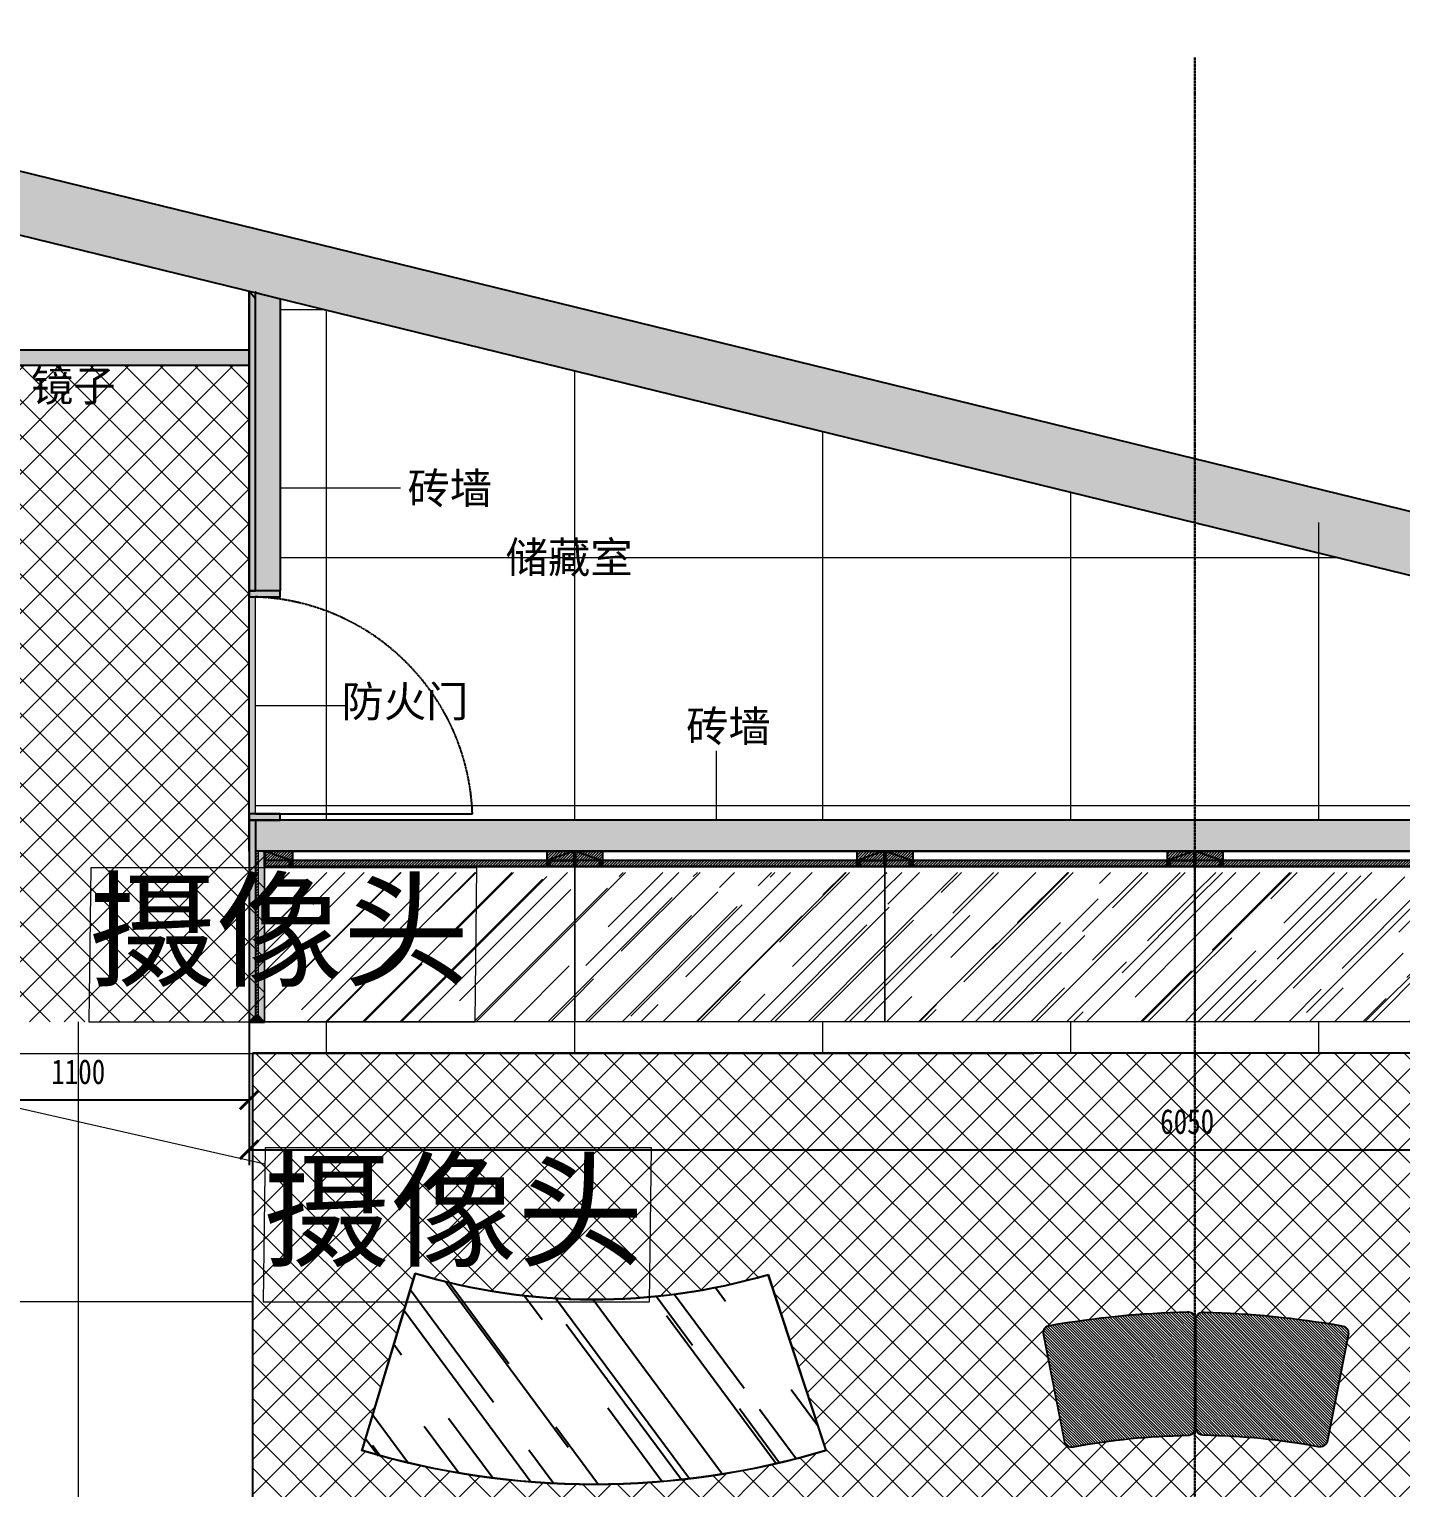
# Model space of a CAD drawing. Header units: millimetres. Extents: x 346472 to 732256, y -34068 to -15883.
# Drawn here: x 455737 to 460160, y -25021 to -20317 of the extents above; entities that cross this region are included whole.
import ezdxf

# ---------------------------------------------------------------- set-up
doc = ezdxf.new("R2010")
doc.units = ezdxf.units.MM
doc.header["$LTSCALE"] = 7
doc.header["$PDMODE"] = 3
for name, pattern in [('ACAD_ISO04W100', [30, 24, -3, 0, -3]), ('DASH', [0.35, 0.25, -0.1]), ('TRATTEGGIATA2', [9.524999999999999, 6.35, -3.175])]:
    doc.linetypes.add(name, pattern=pattern)
doc.layers.get('0').update_dxf_attribs({"lineweight": 0})
for name, color, linetype in [('3d floor', 7, 'Continuous'), ('mdf panels', 7, 'Continuous'), ('WALL', 7, 'Continuous'), ('walls', 7, 'Continuous')]:
    doc.layers.add(name, color=color, linetype=linetype)
for name, color, linetype, lineweight in [('black lacquared metal', 1, 'Continuous', 9), ('EA7 FLOOR', 253, 'Continuous', 5), ('EA7 furniture', 7, 'Continuous', 5), ('materials', 1, 'Continuous', 40), ('QUOTE', 251, 'Continuous', 5), ('tatami panel', 253, 'Continuous', 5)]:
    doc.layers.add(name, color=color, linetype=linetype, lineweight=lineweight)
doc.styles.add('DIM_FONT', font='', dxfattribs={"width": 0.8})
doc.styles.get("Standard").update_dxf_attribs({"font": 'STKaiti.ttf'})
doc.styles.get('DIM_FONT').set_extended_font_data('SimHei')
doc.dimstyles.new('DIMN100', dxfattribs={"dimtxt": 80, "dimasz": 60, "dimexe": 50, "dimexo": 0, "dimgap": 50, "dimtad": 1, "dimdec": 0, "dimrnd": 5, "dimzin": 0, "dimdsep": 46, "dimtxsty": 'DIM_FONT', "dimblk": 'ARCHTICK', "dimcen": 1, "dimclrd": 256, "dimclre": 256, "dimclrt": 256, "dimadec": 0, "dimazin": 0, "dimtfac": 1, "dimtdec": 0, "dimtix": 1, "dimtmove": 2, "dimatfit": 3, "dimldrblk": '_DIMX', "dimfxl": 250, "dimtolj": 1, "dimtzin": 0, "dimarcsym": 0})
pattern_1 = [(45, (285202.1406106213, -16693.28467062273), (-56.1266007566822, 56.12660075668221), []), (135, (285202.1406106213, -16693.28467062273), (-56.12660075668221, -56.1266007566822), [])]

# ---------------------------------------------------------------- blocks, each defined once
blk = doc.blocks.new('parete 100')
at = {"ltscale": 100}
h = blk.add_hatch(color=8, dxfattribs=at)
h.dxf.hatch_style = 1
h.paths.add_polyline_path([(-90, 550), (-2, 550), (-90, 520)], flags=17)
h.paths.add_polyline_path([(-2, 550), (-2, 520), (-90, 520)])
h.paths.add_polyline_path([(-80, 520), (-2, 520), (-2, 500), (-80, 500)])
h.paths.add_polyline_path([(-998, 520), (-90, 520), (-90, 500), (-998, 500)])
h.paths.add_polyline_path([(-998, 550), (-910, 550), (-910, 520)], flags=17)
h.paths.add_polyline_path([(-998, 550), (-910, 520), (-998, 520)])
at = {"layer": 'black lacquared metal'}
h = blk.add_hatch(dxfattribs=at)
h.set_pattern_fill('AR-RROOF', color=256, scale=5, angle=45)
h.set_pattern_definition([(45, (-76560.84168510666, -19870.80230649883), (107.7630734528299, 287.3681958742129), [1905, -254, 635, -127]), (45, (-76486.30555930178, -19706.46361948325), (-209.2399676209112, 29.63484519952821), [381, -41.91, 762, -95.25]), (45, (-76592.27258153041, -19749.56884886437), (406.8056022844328, 527.1410343067594), [1016, -177.8, 508, -127])])
h.paths.add_polyline_path([(0, 550), (-1000, 550), (-1000, 302.3590516981494), (0, 302.3590516981494)])
h.paths.add_polyline_path([(-1000, 481.7048179433623), (-1000, 550), (0, 550), (0, 481.7048179433623)], flags=17)
h.paths.add_polyline_path([(0, 302.3590516981494), (-1000, 302.3590516981494), (-1000, 0), (0, 0)])
at = {"layer": 'mdf panels', "lineweight": 5}
h = blk.add_hatch(dxfattribs=at)
h.set_pattern_fill('ANSI31', color=256, scale=2)
h.set_pattern_definition([(45, (-89860.49032728086, -14184.73489645128), (-4.490128060534576, 4.490128060534577), [])])
h.paths.add_polyline_path([(-920, 520), (-998, 520), (-998, 500), (-920, 500)])
h.paths.add_polyline_path([(-910, 550), (-998, 550), (-910, 520)], flags=17)
h.paths.add_polyline_path([(-998, 550), (-998, 520), (-920, 520), (-910, 520)], flags=17)
h.paths.add_polyline_path([(-2, 550), (-90, 550), (-2, 520)], flags=17)
h.paths.add_polyline_path([(-90, 550), (-90, 520), (-2, 520)], flags=17)
h.paths.add_polyline_path([(-90, 500), (-90, 520), (-910, 520), (-910, 500)])
h.paths.add_polyline_path([(-80, 520), (-80, 500), (-2, 500), (-2, 520)])
at = {"layer": 'black lacquared metal', "color": 0}
blk.add_lwpolyline([(-1000, 550), (0, 550), (0, 0), (-1000, 0)], close=True, dxfattribs=at)
at = {"layer": 'black lacquared metal', "linetype": 'TRATTEGGIATA2'}
blk.add_lwpolyline([(-1000, 550), (0, 550), (0, 500), (-1000, 500)], close=True, dxfattribs=at)
blk.add_lwpolyline([(-1000, 550), (0, 550), (0, 500), (-1000, 500)], close=True, dxfattribs=at)
at = {"layer": 'black lacquared metal'}
for points in [[(-1000, 550), (-998, 550), (-998, 500), (-1000, 500)], [(0, 550), (-2, 550), (-2, 500), (0, 500)]]:
    blk.add_lwpolyline(points, close=True, dxfattribs=at)
at = {"layer": 'mdf panels'}
for p, q in [((-1000, 550), (-1000, 500)), ((-1000, 550), (-1000, 500)), ((-998, 550), (-998, 500)), ((-998, 550), (-910, 520)), ((-2, 550), (-90, 520)), ((-2, 550), (-2, 500)), ((0, 550), (0, 500)), ((0, 550), (0, 500))]:
    blk.add_line(p, q, dxfattribs=at)
for points in [[(-1000, 550), (0, 550), (0, 500), (-1000, 500)], [(-998, 550), (-910, 550), (-910, 520), (-998, 520)], [(-998, 500), (-2, 500), (-2, 520), (-998, 520)], [(-920, 500), (-910, 500), (-910, 520), (-920, 520)], [(-2, 550), (-90, 550), (-90, 520), (-2, 520)], [(-80, 500), (-90, 500), (-90, 520), (-80, 520)]]:
    blk.add_lwpolyline(points, close=True, dxfattribs=at)
for points in [[(-920, 500), (-920, 520), (-910, 520), (-910, 500)], [(-920, 520), (-910, 520), (-910, 500), (-912, 500), (-912, 518.0000000000146), (-918, 518.0000000000146), (-918, 500), (-920, 500), (-920, 520)], [(-918, 500), (-920, 500), (-920, 520), (-910, 520), (-910, 500), (-912, 500)], [(-910, 500), (-910, 520), (-920, 520), (-920, 500)], [(-910, 520), (-920, 520), (-920, 500), (-918, 500), (-918, 518.0000000000146), (-912, 518.0000000000146), (-912, 500), (-910, 500), (-910, 520)], [(-918, 500), (-918, 518.0000000000146), (-912, 518.0000000000146), (-912, 500)], [(-912, 500), (-912, 518.0000000000146), (-918, 518.0000000000146), (-918, 500)], [(-80, 500), (-80, 520), (-90, 520), (-90, 500)], [(-80, 520), (-90, 520), (-90, 500), (-88, 500), (-88, 518.0000000000146), (-82, 518.0000000000146), (-82, 500), (-80, 500), (-80, 520)], [(-82, 500), (-82, 518.0000000000146), (-88, 518.0000000000146), (-88, 500)]]:
    blk.add_lwpolyline(points, dxfattribs=at)
blk = doc.blocks.new('_ArchTick')
at = {"color": 0, "linetype": 'ByBlock', "const_width": 0.15}
blk.add_lwpolyline([(-0.5, -0.5), (0.5, 0.5)], dxfattribs=at)
blk = doc.blocks.new('*D165')
at = {"layer": 'Defpoints', "color": 0, "lineweight": 5, "transparency": 16777216}
for p in [(455343.7322374464, -23517.79236533343, -0.974729513759113), (456445.8895979024, -23517.79236123606, 0.04113068191132865), (456445.8895979024, -23770.05596228177)]:
    blk.add_point(p, dxfattribs=at)
at = {"layer": 'QUOTE', "lineweight": -2, "transparency": 16777216}
for p, q in [((455343.7322374464, -23517.79236533343), (455343.7322374464, -23820.05596228177)), ((456445.8895979024, -23517.79236123606), (456445.8895979024, -23820.05596228177)), ((455343.7322374464, -23770.05596228177), (456445.8895979024, -23770.05596228177))]:
    blk.add_line(p, q, dxfattribs=at)
at = {"layer": 'QUOTE', "lineweight": -2, "transparency": 16777216, "xscale": 60, "yscale": 60, "zscale": 60, "rotation": 180}
blk.add_blockref('_ArchTick', (455343.7322374464, -23770.05596228177), dxfattribs=at)
at = {"layer": 'QUOTE', "lineweight": -2, "transparency": 16777216, "xscale": 60, "yscale": 60, "zscale": 60}
blk.add_blockref('_ArchTick', (456445.8895979024, -23770.05596228177), dxfattribs=at)
at = {"layer": 'QUOTE', "lineweight": 5, "transparency": 16777216, "insert": (455894.8109176744, -23679.60652407952), "char_height": 80, "attachment_point": 5, "style": 'DIM_FONT'}
blk.add_mtext('\\A1;1100', dxfattribs=at)
blk = doc.blocks.new('_DIMX')
blk.add_line((-150, 0), (150, 0))
at = {"const_width": 50}
blk.add_lwpolyline([(-70, -70), (70, 70)], dxfattribs=at)
blk = doc.blocks.new('*D166')
at = {"layer": 'Defpoints', "color": 0, "lineweight": 5, "transparency": 16777216}
for p in [(456445.8895979024, -23517.79236123606, 0.04113068191132865), (462495.8911690895, -23517.79393236013, 0.04113068191132865), (462495.8911690895, -23930.67275385326)]:
    blk.add_point(p, dxfattribs=at)
at = {"layer": 'QUOTE', "lineweight": -2, "transparency": 16777216}
for p, q in [((456445.8895979024, -23517.79236123606), (456445.8895979024, -23980.67275385326)), ((462495.8911690895, -23517.79393236013), (462495.8911690895, -23980.67275385326)), ((456445.8895979024, -23930.67275385326), (462495.8911690895, -23930.67275385326))]:
    blk.add_line(p, q, dxfattribs=at)
at = {"layer": 'QUOTE', "lineweight": -2, "transparency": 16777216, "xscale": 60, "yscale": 60, "zscale": 60, "rotation": 180}
blk.add_blockref('_ArchTick', (456445.8895979024, -23930.67275385326), dxfattribs=at)
at = {"layer": 'QUOTE', "lineweight": -2, "transparency": 16777216, "xscale": 60, "yscale": 60, "zscale": 60}
blk.add_blockref('_ArchTick', (462495.8911690895, -23930.67275385326), dxfattribs=at)
at = {"layer": 'QUOTE', "lineweight": 5, "transparency": 16777216, "insert": (459470.8903834959, -23840.22331565101), "char_height": 80, "attachment_point": 5, "style": 'DIM_FONT'}
blk.add_mtext('\\A1;6050', dxfattribs=at)

msp = doc.modelspace()

# ---------------------------------------------------------------- hatches: boundary and pattern name
at = {"layer": 'black lacquared metal'}
h = msp.add_hatch(color=256, dxfattribs=at)
h.dxf.hatch_style = 1
h.paths.add_polyline_path([(458120.2320720733, -24331.55328359665, -0.1439022342431203), (456987.8438712561, -24329.44354517037), (456979.9235161252, -24329.44354517037), (456807.9869445774, -24901.72500823462), (456807.9869684707, -24901.91959765903, 0.1467397570595601), (458307.9869694661, -24901.92770406907), (458307.9869364023, -24901.65842961218)])
h.paths.add_polyline_path([(456810.42467784, -24900.56198757864), (456981.9147596562, -24329.7666411365, 0.1443670228319912), (458118.9367424387, -24334.0138258047), (458305.5252040257, -24900.57726754552, -0.1463565013259719)], flags=16)
h = msp.add_hatch(color=256, dxfattribs=at)
h.dxf.hatch_style = 1
h.paths.add_polyline_path([(458120.2320720733, -24331.55328359665, -0.1439022342431203), (456987.8438712561, -24329.44354517037), (456979.9235161252, -24329.44354517037), (456807.9869445774, -24901.72500823462), (456807.9869684707, -24901.91959765903, 0.1467397570595601), (458307.9869694661, -24901.92770406907), (458307.9869364023, -24901.65842961218)])
h.paths.add_polyline_path([(456810.42467784, -24900.56198757864), (456981.9147596562, -24329.7666411365, 0.1443670228319912), (458118.9367424387, -24334.0138258047), (458305.5252040257, -24900.57726754552, -0.1463565013259719)], flags=16)
at = {"layer": 'EA7 furniture'}
h = msp.add_hatch(dxfattribs=at)
h.set_pattern_fill('ANSI37', color=252, scale=25)
h.set_pattern_definition(pattern_1)
h.paths.add_polyline_path([(456445.8927401011, -21401.84830878624), (455393.6049687589, -21401.84830878624), (455393.6049687589, -21421.84830878624), (455393.6049687589, -22121.84830878624), (455393.6049687589, -22141.84830878624), (455393.6049794669, -23517.79236133479), (456495.8927401011, -23517.79236133479), (456495.8927401011, -22967.79236133479), (456445.8927401011, -22967.79236133479)])
h.paths.add_polyline_path([(455343.6049794669, -21423.15954538649), (455343.6049794669, -21401.84830878624), (455343.6049794669, -20991.84830878624), (455303.9373134892, -21000.92226269451, -0.4142135623730951), (455323.9373134892, -21020.92226269451), (455323.9373134892, -21380.92226269451, -0.4142135623730951), (455303.9373134892, -21400.92226269451), (454943.9373134892, -21400.92226269451, -0.4142135623730951), (454923.9373134892, -21380.92226269451), (454923.9373134892, -21020.92226269451, -0.4142135623730951), (454943.9373134892, -21000.92226269451), (454382.5683150223, -20991.84830878624), (454430.374967573, -22141.84830878624), (455343.6049794669, -22141.84830878624), (455343.6049794669, -22121.84830878624), (454668.6049741128, -22121.84830878624, -0.3838401808308585)])
h.paths.add_polyline_path([(455373.6049687589, -21421.84830878624), (455368.6049741103, -21421.84830878624, 0.3937649604462505), (454668.6049741128, -22121.84830878624), (455373.6049687589, -22121.84830878624)])
h.paths.add_polyline_path([(455373.6049687589, -22261.84830878624), (454673.6049687589, -22261.84830878624, 0.3937649604472774), (455373.6049687589, -22961.84830878634)])
h.paths.add_polyline_path([(454673.6049687589, -22261.84830878624), (455343.6049794669, -22261.84830878624), (455343.6049794669, -22241.84830878624), (454434.5320677948, -22241.84830878624), (454486.7429207892, -23497.79236133479), (455343.6049794669, -23497.79236133479), (455343.6049794669, -22960.17093378819, -0.3818606742539593)])
h.paths.add_polyline_path([(454939.2932824134, -23066.98209879365), (455299.2932824134, -23066.98209879365, -0.4142135623730951), (455319.2932824134, -23086.98209879365), (455319.2932824134, -23446.98209879365, -0.4142135623730951), (455299.2932824134, -23466.98209879365), (454939.2932824134, -23466.98209879365, -0.4142135623730951), (454919.2932824134, -23446.98209879365), (454919.2932824134, -23086.98209879365, -0.4142135623730951)], flags=16)
h.paths.add_polyline_path([(455708.4120861308, -21579.72428696755), (456124.9195895414, -21579.72428696755), (456124.9195895414, -21342.54829788161), (455708.4120861308, -21342.54829788161)], flags=9)
h.paths.add_polyline_path([(454460.9151490896, -21201.00109109552), (454877.4226525002, -21201.00109109552), (454877.4226525002, -20963.82510200957), (454460.9151490896, -20963.82510200957)], flags=9)
h.paths.add_polyline_path([(454898.5720377336, -22017.24269815588), (455134.7930472834, -22017.24269815588), (455134.7930472834, -21780.06670906993), (454898.5720377336, -21780.06670906993)], flags=24)
h.paths.add_polyline_path([(454898.5720377336, -22723.62207935897), (455134.7930472834, -22723.62207935897), (455134.7930472834, -22486.44609027302), (454898.5720377336, -22486.44609027302)], flags=24)
h.paths.add_polyline_path([(454476.7499196769, -23531.21320542147), (454893.2574230875, -23531.21320542147), (454893.2574230875, -23294.03721633553), (454476.7499196769, -23294.03721633553)], flags=9)
h.paths.add_polyline_path([(454970.9409012132, -23379.70959159772), (455284.9927429594, -23379.70959159772), (455284.9927429594, -23142.53360251177), (454970.9409012132, -23142.53360251177)], flags=8)
at = {"layer": 'EA7 furniture', "lineweight": 5}
h = msp.add_hatch(color=256, dxfattribs=at)
h.dxf.hatch_style = 1
h.paths.add_polyline_path([(456445.8927401011, -22127.79236133485), (456465.8927401011, -22127.79236133485), (456465.8927401011, -21186.10616919713), (456445.8927401011, -21161.63134128608)])
h = msp.add_hatch(color=256, dxfattribs=at)
h.dxf.hatch_style = 1
h.paths.add_polyline_path([(456465.8927400985, -22147.79236133468), (456445.8927400985, -22147.79236133468), (456445.8895978888, -22847.79236133468), (456465.8895978888, -22847.79236123594)])
h = msp.add_hatch(color=1, dxfattribs=at)
h.dxf.hatch_style = 1
h.paths.add_polyline_path([(456545.8927293931, -22847.79236133485), (456465.8927401011, -22847.79236133485), (456445.8927401011, -22847.79236133485), (456445.8927401011, -22867.79236133485), (456545.8927293931, -22867.79236133485)])
h.paths.add_polyline_path([(456545.892740101, -22127.79236133485), (456445.8927401011, -22127.79236133485), (456445.8927401011, -22147.79236133485), (456545.892740101, -22147.79236133486)])
h = msp.add_hatch(color=256, dxfattribs=at)
h.dxf.hatch_style = 1
h.paths.add_polyline_path([(456465.8927402986, -23497.79330387106), (456445.8927402986, -23517.79236123606), (456445.8911971755, -22867.79236133485), (456465.8912959495, -22867.79236133485)])
h = msp.add_hatch(dxfattribs=at)
h.set_pattern_fill('ANSI31', color=256, scale=2, angle=-2.544443745170813e-14)
h.set_pattern_definition([(44.99999999999996, (-176894.4147003545, -160577.3074392544), (-4.490128060534573, 4.490128060534579), [])])
h.paths.add_polyline_path([(456475.8895980575, -22968.47557750859), (456465.8914834855, -22968.47589175825), (456465.8914833302, -23497.79267547571), (456475.8895979024, -23497.79330387106)])
at = {"layer": 'EA7 furniture'}
h = msp.add_hatch(dxfattribs=at)
h.set_pattern_fill('ANSI37', color=252, scale=25)
h.set_pattern_definition(pattern_1)
h.paths.add_polyline_path([(462556.4457352902, -25673.25839312519), (462556.4457352902, -23617.79236133479), (456458.2106973594, -23617.79236133479), (456458.2106973594, -25673.25839312519)])
h.paths.add_polyline_path([(456807.9333170233, -24901.90350461077), (456980.5743057963, -24327.27742738766, 0.1448663089448966), (458120.2320720733, -24331.55328359665), (458308.0676478699, -24901.90350461077, -0.1467534765327931)], flags=16)
h.paths.add_polyline_path([(456810.42467784, -24900.56198757864), (456981.9147596562, -24329.7666411365, 0.1443670228319912), (458118.9367424387, -24334.0138258047), (458305.5252040257, -24900.57726754552, -0.1463565013259719)], flags=0)
h.paths.add_polyline_path([(459072.7331426744, -24867.7666533447), (459005.0863160919, -24523.76308356712, -0.4170005784824634), (459027.449038634, -24497.28468435438, -0.03565473875983041), (459471.3171911474, -24453.3097819986, -0.4096871684211877), (459498.3670676522, -24474.28054604294, -0.4096871684237439), (459525.4169441574, -24453.3097819986, -0.03565473875982975), (459969.2850966709, -24497.28468435441, -0.4170005784800851), (459991.6478192126, -24523.76308356712), (459924.0009926301, -24867.7666533447, -0.4634193446900755), (459892.2154666242, -24889.54107969583, 0.04183530468338442), (459525.3383737176, -24852.78769204739, -0.4119289505971491), (459498.3670676522, -24829.05363658084, -0.4119289506022298), (459471.3957615867, -24852.7876920474, 0.04183530468337403), (459104.5186686802, -24889.54107969589, -0.4634193446856502)], flags=16)
h.paths.add_polyline_path([(460991.4269745166, -24729.61440827524), (461042.399512968, -24432.91230288953, 0.04868904381276982), (461445.2931101038, -24462.30903349562), (461445.2931101038, -24463.20271693807, 0.03354643273856114), (461725.6180572398, -24437.1507654692), (461773.4601396765, -24733.20791231854, -0.03284508350902345), (461445.2931101038, -24761.13408084245), (461445.2931101038, -24762.13426562342, -0.04540476800142843)], flags=16)
h.paths.add_polyline_path([(460992.5832232353, -24728.79018608633), (461043.2157988152, -24434.06694427658, 0.03893108529895634), (461365.2887128902, -24463.72715316021), (461365.2886981661, -24462.72705476278, 0.04320431662639163), (461726.4457606808, -24436.00427910629), (461774.6083760476, -24734.04495300505, -0.04092525672939924), (461365.2931101038, -24762.39709014738, -0.03733141467640355)], flags=16)
h.paths.add_polyline_path([(460958.4402939666, -24923.44153490885), (460958.6080678253, -24922.45570932632, 0.08171127533996939), (461805.8622059289, -24927.44946998138), (461806.0217353692, -24928.43666785305, -0.08171153213269927)], flags=16)
h.paths.add_polyline_path([(459107.1431862739, -25655.82310194689), (459434.9209640517, -25655.82310194689), (459434.9209640517, -25466.934213058), (459107.1431862739, -25466.934213058)], flags=24)
at = {"layer": 'EA7 furniture', "ltscale": 100}
h = msp.add_hatch(dxfattribs=at)
h.set_pattern_fill('ANSI31', color=8, scale=50, angle=270)
h.set_pattern_definition([(314.9999999999999, (283617.1789873605, 472716.7240419216), (4.419417382415924, 4.41941738241592), [])])
edge = h.paths.add_edge_path()
edge.add_arc((459472.9213840668, -24827.32932316956), 23.50404026566379, 266.3888623895078, 364.0383276784607)
edge.add_line((459496.3670676522, -24825.67407997904), (459496.3670676525, -24474.41728474476))
edge.add_arc((459474.1931773692, -24477.5310887934), 22.39145341303101, 7.993581576365713, 96.99883504907176)
edge.add_arc((459557.329550144, -27583.6069272687), 3129.478619372395, 91.57224445593853, 99.74364325531259)
edge.add_arc((459029.3816184537, -24521.59945629697), 22.3914534172886, 94.31705244148249, 184.8250112902092)
edge.add_line((459007.0695150524, -24523.48286489546), (459074.7136717303, -24867.47285744044))
edge.add_arc((459097.8498436824, -24865.18909290896), 23.24861357228579, 185.637386898788, 285.5174645329459)
edge.add_arc((459507.2042268364, -27059.71655527647), 2209.219348764263, 90.9275547268283, 100.51414827278882, ccw=False)
edge = h.paths.add_edge_path()
edge.add_arc((459523.8127512378, -24827.32932316967), 23.5040402655548, 175.9616723212716, 273.61113761022466, ccw=False)
edge.add_line((459500.3670676525, -24825.67407997904), (459500.3670676522, -24474.41728474476))
edge.add_arc((459522.5409579355, -24477.5310887934), 22.39145341303101, 83.00116495092823, 172.0064184236343, ccw=False)
edge.add_arc((459439.4045851607, -27583.6069272687), 3129.478619372395, 80.25635674468742, 88.42775554406148, ccw=False)
edge.add_arc((459967.352516851, -24521.59945629697), 22.3914534172886, -4.825011290209318, 85.68294755851753, ccw=False)
edge.add_line((459989.6646202523, -24523.48286489546), (459922.0204635742, -24867.47285744044))
edge.add_arc((459898.8842916221, -24865.18909290906), 23.24861357216029, 254.4825354672658, 354.3626131014247, ccw=False)
edge.add_arc((459489.5299084681, -27059.71655527786), 2209.21934876565, 79.48585172721477, 89.07244527317529)
at = {"layer": 'WALL', "lineweight": 5}
h = msp.add_hatch(color=8, dxfattribs=at)
h.dxf.hatch_style = 1
h.paths.add_polyline_path([(456475.8895979024, -23497.79330387106), (456495.8895979024, -23517.79236123606), (456495.8895979024, -22968.47575054197), (456475.8895979024, -22968.47575054197)])
h = msp.add_hatch(color=10, dxfattribs=at)
h.dxf.hatch_style = 1
h.paths.add_polyline_path([(456445.8895979024, -23517.79236123606), (456495.8895979024, -23517.79236123606), (456475.8895979024, -23497.79330387106), (456465.8917975591, -23497.79233503743)])
at = {"layer": 'walls', "true_color": 0x939598}
h = msp.add_hatch(color=252, dxfattribs=at)
h.dxf.hatch_style = 1
h.paths.add_polyline_path([(453764.8037581257, -18290.3229389154), (453487.2640109994, -18392.44340536647), (454168.6625653508, -20661.49761445263), (454459.4716064556, -27655.71919358148), (454659.2358721615, -27647.14989828733), (454368.4899742149, -20653.19058931599), (459495.8927401011, -21908.11359257318), (459495.8927401011, -21702.21053575978), (454416.0362871058, -20458.92441076066)])
h.paths.add_polyline_path([(459495.8927401011, -21702.21053575978), (459495.8927401011, -21908.11359257319), (466388.7100568215, -23595.11876906373), (466251.6810434502, -24154.99463882756), (466232.995556196, -24231.34034250089), (466330.1286432224, -24255.11350814438), (466427.261711414, -24278.88675074412), (466630.5222821682, -23448.39883827182)])
h.paths.add_polyline_path([(466183.5867662266, -25274.50088190453), (466220.4351891507, -25123.94453091799), (466026.1690150978, -25076.39819963102), (465941.7742582285, -25421.22073553118), (468331.2482327138, -26006.04047700383), (467799.885761134, -28177.27787790244), (468007.4222490555, -28177.27787790244), (468577.4246335074, -25865.59234647936)])
h.paths.add_polyline_path([(468007.4222490555, -28177.27787790244), (467799.885761134, -28177.27787790244), (467759.4010031015, -28342.70548242497), (467954.5261936866, -28391.80162236576)])
h.paths.add_polyline_path([(467760.0641050644, -28342.87232785722), (467737.7975932061, -28430.98068826053), (467714.2518427296, -28527.19262794575), (467713.1460873459, -28531.50246084496), (469116.6804755646, -28880.10007815862), (469167.2158062651, -28696.93074867366)])
at = {"layer": 'walls'}
h = msp.add_hatch(color=5, dxfattribs=at)
h.dxf.hatch_style = 1
h.paths.add_polyline_path([(456445.8927401011, -21351.84830878624), (455393.6049626108, -21351.84830878624), (455393.6049629999, -21401.84830878624), (455393.6049687589, -21401.84830878624), (456445.8927401011, -21401.84830878624)])
h.paths.add_polyline_path([(454402.5850135248, -20971.84830878624), (454403.4024601229, -20991.84830878624), (455343.6049794669, -20991.84830878624), (455343.6049794669, -20971.84830878624)])
h = msp.add_hatch(dxfattribs=at)
h.set_pattern_fill('AR-CONC', color=256, scale=0.5)
h.set_pattern_definition([(49.99999999999999, (0, 0), (91.092334498002, -7.969542769451543), [9.525, -104.775]), (355, (0, 0), (-17.62171071248467, 95.52842261951757), [7.62, -83.820292085]), (100.4514447, (7.5910035, -0.66412675), (73.47062354517664, 87.55887595609755), [8.095004399999999, -89.04512229999999]), (46.18420000000002, (0, 25.4), (135.539520446065, -21.02116396636357), [14.2875, -157.1625]), (96.63555760999996, (11.29495, 23.64825), (118.7020670257515, 123.7130622988608), [12.14251157, -133.56780408]), (351.1841511700001, (0, 25.4), (118.7020670324885, 123.7130622927663), [11.429983535, -125.72986596]), (21, (12.7, 19.05), (75.80719563456624, -51.1325990935438), [9.525, -104.775]), (326.0000000000001, (12.7, 19.05), (30.90101417382354, 92.09398306115963), [7.62, -83.82]), (71.45144499999999, (19.0172663, 14.78895005), (106.7082096393581, 40.96138444295262), [8.0950044, -89.04496879999999]), (37.50000000000001, (0, 0), (1.544301625295908, 42.27751943657655), [0, -82.804, 0, -85.09, 0, -84.1375]), (7.499999999999999, (0, 0), (33.40983125515287, 50.09028740905975), [0, -48.514, 0, -80.899, 0, -32.0675]), (327.5, (-28.321, 0), (67.7952975834357, -2.864371996336722), [0, -31.75, 0, -99.06, 0, -131.445]), (317.5, (-41.021, 0), (74.06459069300902, 12.71324551666651), [0, -41.275, 0, -65.786, 0, -93.345])])
h.paths.add_polyline_path([(463598.1805007354, -22912.1414624046), (463416.9775879673, -22867.79236133479), (459495.8927401011, -22867.79236133479), (459495.8927401011, -22967.79236133479), (463598.1805007354, -22967.79236133479)])
h.paths.add_polyline_path([(459495.8927401011, -22867.79236133479), (456495.8927401011, -22867.79236133479), (456465.8912185873, -22867.79234138424), (456465.8912185873, -22967.79234138416), (459495.8927401011, -22967.79236133479)])
h.paths.add_polyline_path([(456545.8927401011, -21186.10616919713), (456465.8927401011, -21161.63134128608), (456465.8927401011, -22127.79236133485), (456545.8927401011, -22127.79236133485)])
h = msp.add_hatch(dxfattribs=at)
h.set_pattern_fill('AR-RROOF', color=253, scale=10, angle=306.5420729669511)
h.set_pattern_definition([(306.542072966951, (479568.2520865449, 15258.1643752288), (536.7853770080671, -297.7161383437374), [3809.999999999982, -507.9999999999978, 1269.999999999991, -253.9999999999989]), (306.542072966951, (479871.4287971288, 15062.37051792116), (120.1764180035092, 405.2110326186169), [761.9999999999956, -83.81999999999944, 1523.999999999991, -190.4999999999989]), (306.542072966951, (479817.327873308, 15284.67970001138), (923.1473602909123, -959.8295804922458), [2031.999999999991, -355.5999999999978, 1015.999999999996, -253.9999999999989])])
edge = h.paths.add_edge_path()
edge.add_line((458305.5252040257, -24900.57726754552), (458118.9367424388, -24334.0138258047))
edge.add_arc((457557.6273013994, -22403.9493266889), 2010.029168780035, 613.3562528608701, 646.2157085819214, ccw=False)
edge.add_line((456981.9147596562, -24329.7666411365), (456807.9333170236, -24901.903504611))
edge.add_arc((457554.494240935, -22377.44785150328), 2632.532916720873, 973.5253947263351, 1006.576085212598)

# ---------------------------------------------------------------- linework, layer by layer
for p, q in [((456545.892740101, -21795.98959433724, 0.04113068191132863), (456933.8897737712, -21795.98959433724, 0.04113068191132863)), ((457951.9463791461, -22643.8957048484, 0.08226136382265728), (457951.9463531577, -22867.79236133485, 0.2606000975673646))]:
    msp.add_line(p, q)
at = {"layer": 'black lacquared metal', "elevation": 0.04113068191132865}
for points in [[(458120.2320720733, -24331.55328359665), (458308.0676478699, -24901.90350461077, -0.1467534765327932), (456807.9333170233, -24901.90350461077), (456980.5743057963, -24327.27742738766, 0.1448663089448966), (458120.2320720733, -24331.55328359665, -0.3152987888789804)], [(458120.2320720733, -24331.55328359665), (458308.0676478699, -24901.90350461077, -0.1467534765327932), (456807.9333170233, -24901.90350461077), (456980.5743057963, -24327.27742738766, 0.1448663089448966), (458120.2320720733, -24331.55328359665, -0.3152987888789804)], [(459471.3957615871, -24852.78769204739, 0.4520747953428755), (459498.3670676522, -24825.60500975823), (459498.3670676522, -24474.28054604292, 0.4096871684210824), (459471.3171911474, -24453.3097819986, 0.03565473875984462), (459027.4490386338, -24497.28468435441, 0.4170005784800991), (459005.0863160919, -24523.76308356712), (459072.7331426744, -24867.7666533447, 0.4634193446856209), (459104.5186686802, -24889.54107969589, -0.04183530468342322), (459471.3957615871, -24852.78769204739, -0.9207013772447017)], [(459525.3383737176, -24852.78769204739, -0.4520747953428755), (459498.3670676522, -24825.60500975823), (459498.3670676522, -24474.28054604292, -0.4096871684210824), (459525.4169441573, -24453.3097819986, -0.03565473875984462), (459969.2850966709, -24497.28468435441, -0.4170005784800991), (459991.6478192126, -24523.76308356712), (459924.0009926301, -24867.7666533447, -0.4634193446856209), (459892.2154666245, -24889.54107969589, 0.04183530468342322), (459525.3383737176, -24852.78769204739, 0.9207013772447017)]]:
    msp.add_lwpolyline(points, format="xyb", dxfattribs=at)
at = {"layer": 'EA7 FLOOR', "color": 5, "linetype": 'ACAD_ISO04W100', "lineweight": 30, "ltscale": 0.05}
msp.add_line((459495.8927401011, -20408.17775707477, 0.04113068191132865), (459495.8927401011, -29073.91194368125, 0.04113068191132865), dxfattribs=at)
at = {"layer": 'EA7 FLOOR'}
for p, q in [((456691.050583738, -21221.63330162666, -0.5978826212730689), (456545.8927401011, -21221.63330162666, -0.6384796458365548)), ((456695.8927401011, -22867.79236133479, 0.04113068191132865), (456695.8927401011, -21222.81841106371, 0.04113068191132865)), ((457495.8927401011, -22867.7923613348, 0.04113068191132865), (457495.8927401011, -21418.61703435213, 0.04113068191132865)), ((458295.8927401011, -22867.79236133479, 0.04113068191132865), (458295.8927401011, -21614.41565764055, 0.04113068191132865)), ((459095.8927401011, -22867.79236133479, 0.04113068191132865), (459095.8927401011, -21810.21428092897, 0.04113068191132865)), ((459895.8927401011, -22867.79236133479, 0.04113068191132865), (459895.8927401011, -21908.11359257319, 0.04113068191132865)), ((459959.7150373039, -22021.63330162666, 0.31628121435893), (456545.8927401011, -22021.63330162666, -0.6384796458365546)), ((456465.8927401011, -22497.79236133485, 0.04113068191132865), (456754.7600704138, -22497.79236133485, 0.04113068191132865)), ((463228.3794908698, -22821.63330162666, 1.230445049990929), (456465.8927401011, -22821.63330162666, -0.6608536483961557)), ((455895.8927401011, -27590.71066327612, 0.04113068191132865), (455895.8927401011, -23517.79236133479, 0.04113068191132865)), ((456695.8927401011, -23617.79236133479, 0.04113068191132865), (456695.8927401011, -23517.79236133479, 0.04113068191132865)), ((457495.8927401011, -23617.79236133479, 0.04113068191132865), (457495.8927401011, -23517.79236133479, 0.04113068191132865)), ((458295.8927401011, -23617.79236133479, 0.04113068191132865), (458295.8927401011, -23517.79236133479, 0.04113068191132865)), ((459095.8927401011, -23617.79236133479, 0.04113068191132865), (459095.8927401011, -23517.79236133479, 0.04113068191132865)), ((459895.8927401011, -23617.79236133479, 0.04113068191132865), (459895.8927401011, -23517.79236133479, 0.04113068191132865)), ((458975.8927401011, -23621.63330162666, 0.04113068191132865), (455343.6049794669, -23621.63330162666, -0.9747295137591485)), ((456458.2106973594, -24421.63330162666, -0.6630021239457229), (455343.6049794669, -24421.63330162666, -0.9747295137591485))]:
    msp.add_line(p, q, dxfattribs=at)
at = {"layer": 'EA7 FLOOR', "color": 0}
msp.add_line((456445.8927401011, -23517.79236133479, 0.04113068191132865), (456445.8927401011, -22857.79236133485, 0.04113068191132865), dxfattribs=at)
at = {"layer": 'EA7 furniture', "lineweight": 5}
msp.add_line((456465.8927401011, -21161.63134128608, 0.04113068191132865), (456465.8927401011, -22127.79236133485, 0.04113068191132865), dxfattribs=at)
at = {"layer": 'EA7 furniture', "lineweight": 5, "elevation": 0.04113068191132865}
msp.add_lwpolyline([(456465.8927401011, -22147.79236133485), (456445.8927401011, -22147.79236133485), (456445.8927401011, -22847.79236133485), (456465.8927401011, -22847.79236133485)], close=True, dxfattribs=at)
at = {"layer": 'materials', "color": 10, "lineweight": 40, "elevation": 0.04113068191132865}
msp.add_lwpolyline([(456495.8927401011, -23517.79236133479), (456445.8927401011, -23517.79236133479)], dxfattribs=at)
at = {"layer": 'mdf panels', "elevation": 0.04113068191132865}
msp.add_lwpolyline([(458118.9367424387, -24334.0138258047), (458305.5252040257, -24900.57726754552, -0.1463565013259719), (456810.42467784, -24900.56198757864), (456981.9147596562, -24329.7666411365, 0.1443670228319912)], format="xyb", close=True, dxfattribs=at)
msp.add_lwpolyline([(458118.9367424387, -24334.0138258047), (458305.5252040257, -24900.57726754552, -0.1463565013259719), (456810.42467784, -24900.56198757864), (456981.9147596562, -24329.7666411365, 0.1443670228319912)], format="xyb", close=True, dxfattribs=at)
at = {"layer": 'QUOTE', "color": 10, "lineweight": 5}
msp.add_line((455589.9332002159, -23770.05596228177), (456497.0487771992, -23976.6579722882, -1.435383745372213), dxfattribs=at)
for points, elevation in [([(455929.2259247324, -23517.79193969141), (457174.4949671419, -23517.79193969141), (457180.6374559361, -23021.27869453398), (455935.3684135266, -23021.27869453398)], -0.7312509395151612), ([(456491.5438819907, -24421.63287998328), (457736.8129244002, -24421.63287998328), (457742.9554131944, -23925.11963482585), (456497.6863707849, -23925.11963482585)], -1.435383745372213)]:
    msp.add_lwpolyline(points, close=True, dxfattribs=dict(at, elevation=elevation))
at = {"layer": 'tatami panel', "elevation": 0.04113068191132865}
for points in [[(459471.4409933083, -24850.78669625378, 0.4538803889152858), (459496.3670676522, -24825.67407997904), (459496.3670676525, -24474.41728474476, 0.4091375608709738), (459471.4647975191, -24455.30648240002, 0.0356695695285156), (459027.6960904456, -24499.27153249129, 0.4168126134666201), (459007.0695150524, -24523.48286489546), (459074.7136717303, -24867.47285744044, 0.4656707743207301), (459104.0695938919, -24887.59027011829, -0.04185381873513264)], [(459525.2931419962, -24850.78669625378, -0.4538803889152858), (459500.3670676525, -24825.67407997904), (459500.3670676522, -24474.41728474476, -0.4091375608709738), (459525.2693377856, -24455.30648240002, -0.0356695695285156), (459969.0380448591, -24499.27153249129, -0.4168126134666201), (459989.6646202523, -24523.48286489546), (459922.0204635742, -24867.47285744044, -0.4656707743207301), (459892.6645414128, -24887.59027011829, 0.04185381873513264)]]:
    msp.add_lwpolyline(points, format="xyb", close=True, dxfattribs=at)
at = {"layer": 'WALL'}
for p, q in [((456445.8927401011, -22867.79236133485, 0.04113068191132865), (456445.8911691005, -23517.79393236013, 0.04113068191132865)), ((456465.8911686759, -22867.79236133486, 0.04404494963412955), (456465.89179756, -23497.79298972523, 0.04113068191132865)), ((456465.89179756, -23497.79298972523, 0.04113068191132865), (456445.8911691005, -23517.79393236013, 0.04113068191132865))]:
    msp.add_line(p, q, dxfattribs=at)
at = {"layer": 'WALL', "lineweight": 5}
for p in [(456495.8895979024, -23017.79393236013, 0.04113068191132865), (456475.8895979024, -23497.79330387106, 0.04113068191132865)]:
    msp.add_line(p, (456495.8895979024, -23517.79236123606, 0.04113068191132865), dxfattribs=at)
at = {"layer": 'WALL', "elevation": 0.04113068191132865}
for points in [[(454416.0362871058, -20458.92441076066), (466630.5222821682, -23448.39883827182)], [(454368.4899742149, -20653.19058931599), (466388.7097723259, -23595.11869943392)]]:
    msp.add_lwpolyline(points, dxfattribs=at)
at = {"layer": 'WALL', "lineweight": 5, "elevation": 0.04113068191132865}
for points in [[(456465.8917975591, -23497.79233505802), (456475.8895979024, -23497.79330387106), (456475.8895995682, -22968.47573464915)], [(456445.8895979024, -23517.79236123606), (456495.8895979024, -23517.79393231077), (456495.8895979024, -23017.79393236013)]]:
    msp.add_lwpolyline(points, dxfattribs=at)
at = {"layer": 'walls'}
for p, q in [((456445.8927401011, -22967.79236133479, 0.04113068191058968), (456445.8927401011, -21161.63134128608, 0.04113068191058968)), ((456445.8927473404, -21351.84830878624, -0.004948929390145219), (455393.6049683697, -21351.84830878624, -0.9747295141177892)), ((456445.8927473404, -21401.84830878624, -0.004948929390145219), (455393.6049687589, -21401.84830878624, -0.9747295137591809)), ((463416.9775879673, -22867.79236133479, 1.056990877581826), (456445.8927401011, -22867.79236133485, 0.04113068191132865)), ((463598.1805007354, -22967.79236133479, 1.056990877581826), (456465.8912684986, -22967.79233668387, 0.04358236803078566))]:
    msp.add_line(p, q, dxfattribs=at)
at = {"layer": 'walls', "linetype": 'DASH'}
msp.add_line((456465.8927401011, -22847.79236133485, 0.04113068191132865), (457165.8927401011, -22847.79236133485, 0.04113068191132865), dxfattribs=at)
at = {"layer": 'walls'}
for points, elevation in [([(456445.8927401011, -22127.79236133485), (456465.8927401011, -22127.79236133485), (456465.8927401011, -21186.10616919713), (456445.8927401011, -21161.63134128608)], 0.04113068191132865), ([(456545.892740101, -22127.79236133486), (456465.8927401011, -22127.79236133486), (456465.8927401011, -21166.52630686828), (456545.892740101, -21186.10616919711)], 0.04113068191132865), ([(456545.892740101, -22127.79236133486), (456445.8927401011, -22127.79236133485), (456445.8927401011, -22147.79236133485), (456545.892740101, -22147.79236133486)], 0.04113068191132865), ([(456545.8927293931, -22847.79236133485), (456445.8927401011, -22847.79236133485), (456445.8927401011, -22867.79236133485), (456545.8927293931, -22867.79236133485)], 0.04113068191132865), ([(456458.2106973594, -23617.79236133479), (462556.4457352902, -23617.79236133479), (462556.4457352902, -25673.25839312519), (456458.2106973594, -25673.25839312519)], 1.056990877581826)]:
    msp.add_lwpolyline(points, close=True, dxfattribs=dict(at, elevation=elevation))
at = {"layer": 'walls', "linetype": 'DASH'}
msp.add_arc((456440.3740496652, -22873.31105177068, 0.04113068191132865), 725.9673365471778, 2.014435713392926, 87.98556428535585, dxfattribs=at)

# ---------------------------------------------------------------- block references
at = {"layer": '3d floor'}
for p in [(457495.8927401011, -23517.79236133479, 0.04113068191058968), (458495.8927401011, -23517.79236133479, 0.04113068191058968), (459495.8927401011, -23517.79236133479, 0.04113068191132865), (460495.8927401011, -23517.79236133479, 0.04113068191178339)]:
    msp.add_blockref('parete 100', p, dxfattribs=at)

# ---------------------------------------------------------------- texts
at = {"char_height": 99.99999999999996, "attachment_point": 7, "rotation": 359.92148815364175}
for insert in [(456956.6759575168, -21858.91837012832, 0.08226136382265728), (457855.1521502826, -22626.31374139216, 0.08226136382265728)]:
    msp.add_mtext_dynamic_manual_height_columns('{\\fSimSun|b0|i0|c134|p2;砖墙}', width=1172.510579285239, gutter_width=12.5, heights=[0], dxfattribs=dict(at, insert=insert))
at = {"layer": 'EA7 furniture', "ltscale": 100, "char_height": 100, "attachment_point": 1}
for s, insert in [('{\\fSimSun|b0|i0|c134|p2;镜子}', (455742.4843917242, -21416.8661696415, 0.04113068191132865)), ('{\\fSimSun|b0|i0|c134|p2;储藏室}', (457273.1319055101, -21970.2719102311, 0.04113068191132865)), ('{\\fSimSun|b0|i0|c134|p2;防火门}', (456743.8259272049, -22434.9347298115))]:
    msp.add_mtext_dynamic_manual_height_columns(s, width=9677.842195841251, gutter_width=1, heights=[0], dxfattribs=dict(at, insert=insert))
at = {"layer": 'QUOTE', "color": 10, "lineweight": 5, "char_height": 300, "attachment_point": 1}
for insert in [(455929.2259247324, -23072.81703199633, -0.7312509395151612), (456491.5438819907, -23976.6579722882, -1.435383745372213)]:
    msp.add_mtext_dynamic_manual_height_columns('\\pt300;摄像头', width=1199.116612835787, gutter_width=0, heights=[16.67071072501211], dxfattribs=dict(at, insert=insert))

# ---------------------------------------------------------------- dimensions: what is measured, and where the dimension line sits
at = {"layer": 'QUOTE', "color": 10, "lineweight": 5}
for base, p1, p2, picture, middle in [((456445.8895979024, -23770.05596228177), (455343.7322374464, -23517.79236533343, -0.974729513759113), (456445.8895979024, -23517.79236123606, 0.04113068191132865), '*D165', (455894.8109176744, -23679.60652407952)), ((462495.8911690895, -23930.67275385326), (456445.8895979024, -23517.79236123606, 0.04113068191132865), (462495.8911690895, -23517.79393236013, 0.04113068191132865), '*D166', (459470.8903834959, -23840.22331565101))]:
    dim = msp.add_linear_dim(base=base, p1=p1, p2=p2, dimstyle='DIMN100', dxfattribs=at)
    dim.commit()
    dim.dimension.update_dxf_attribs({"geometry": picture, "text_midpoint": middle})

doc.saveas('drawing.dxf')
